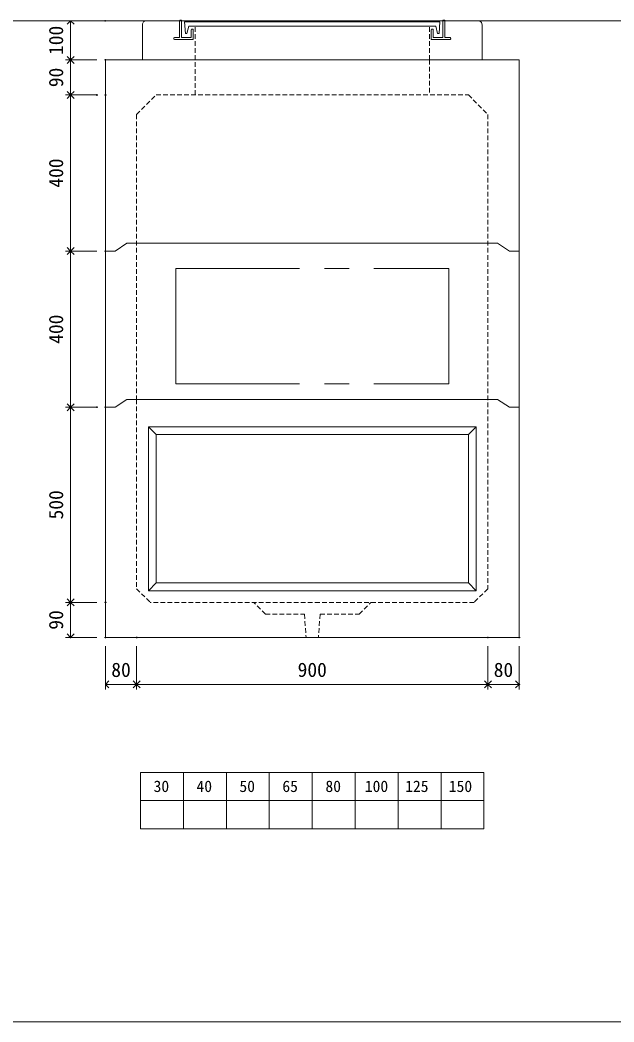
# Model space of a CAD drawing. Units: millimetres, scale not verified. Extents: x -4890 to 4890, y -2331 to 2331.
# Drawn here: x 1846 to 3368, y -1944 to 623 of the extents above; entities that cross this region are included whole.
import ezdxf
from ezdxf.enums import TextEntityAlignment as Align

# ---------------------------------------------------------------- set-up
doc = ezdxf.new("R2010")
doc.units = ezdxf.units.MM
doc.header["$LTSCALE"] = 10
doc.header["$PDMODE"] = 32
doc.header["$PDSIZE"] = 2
doc.linetypes.add('DASHED1', pattern=[1.8, 1.2, -0.6])
doc.linetypes.add('USER2', pattern=[50.8, 31.75, -6.35, 6.35, -6.35])
doc.layers.add('0-1_Defpoints', color=7, linetype='Continuous')
for name, color, linetype, lineweight in [('0-2_waku', 7, 'Continuous', 18), ('0-3_gaikei', 7, 'Continuous', 18), ('0-4_kakure', 7, 'DASHED1', 5), ('0-5_sunpou', 7, 'Continuous', 5), ('0-9_uchigawa', 6, 'Continuous', 18), ('0-B_futa', 3, 'Continuous', 18), ('0-C_GL', 4, 'Continuous', 18), ('0-E_文字１', 7, 'Continuous', 18), ('1-3_uchigawa2', 6, 'USER2', 18)]:
    doc.layers.add(name, color=color, linetype=linetype, lineweight=lineweight)
doc.styles.add('ＭＳ ゴシック', font='')
doc.styles.get('ＭＳ ゴシック').set_extended_font_data('MS Gothic')

# ---------------------------------------------------------------- blocks, each defined once
blk = doc.blocks.new('_Open90')
at = {"layer": '0-5_sunpou'}
blk.add_line((0, 0), (-1, 0), dxfattribs=at)
blk.add_lwpolyline([(-0.5, 0.5), (0, 0), (-0.5, -0.5)], dxfattribs=at)
blk = doc.blocks.new('D89')
at = {"layer": '0-1_Defpoints'}
for p in [(3512.32, 1804.36), (3423, 1304.36), (3512.32, 1304.36)]:
    blk.add_point(p, dxfattribs=at)
at = {"layer": '0-5_sunpou'}
for p, q in [((3490.32, 1804.36), (3410, 1804.36)), ((3423, 1786.36), (3423, 1322.36)), ((3490.32, 1304.36), (3410, 1304.36))]:
    blk.add_line(p, q, dxfattribs=at)
at = {"layer": '0-5_sunpou', "xscale": 18, "yscale": 18}
for p, rotation in [((3423, 1804.36), 90), ((3423, 1304.36), 270)]:
    blk.add_blockref('_Open90', p, dxfattribs=dict(at, rotation=rotation))
at = {"layer": '0-5_sunpou', "style": 'ＭＳ ゴシック'}
blk.add_text('500', height=36.66, rotation=90, dxfattribs=at).set_placement((3415, 1516.86), align=Align.BOTTOM_LEFT)
blk = doc.blocks.new('D90')
at = {"layer": '0-1_Defpoints'}
for p in [(3512.32, 1304.36), (3423, 1214.36), (3512.32, 1214.36)]:
    blk.add_point(p, dxfattribs=at)
at = {"layer": '0-5_sunpou'}
for p, q in [((3490.32, 1304.36), (3410, 1304.36)), ((3423, 1286.36), (3423, 1232.36)), ((3490.32, 1214.36), (3410, 1214.36))]:
    blk.add_line(p, q, dxfattribs=at)
at = {"layer": '0-5_sunpou', "xscale": 18, "yscale": 18}
for p, rotation in [((3423, 1304.36), 90), ((3423, 1214.36), 270)]:
    blk.add_blockref('_Open90', p, dxfattribs=dict(at, rotation=rotation))
at = {"layer": '0-5_sunpou', "style": 'ＭＳ ゴシック'}
blk.add_text('90', height=36.66, rotation=90, dxfattribs=at).set_placement((3415, 1234.36), align=Align.BOTTOM_LEFT)
blk = doc.blocks.new('D91')
at = {"layer": '0-1_Defpoints'}
for p in [(3512.32, 1214.36), (3592.32, 1214.36), (3592.32, 1094.33)]:
    blk.add_point(p, dxfattribs=at)
at = {"layer": '0-5_sunpou'}
for p, q in [((3512.32, 1192.36), (3512.32, 1081.33)), ((3592.32, 1192.36), (3592.32, 1081.33)), ((3530.32, 1094.33), (3574.32, 1094.33))]:
    blk.add_line(p, q, dxfattribs=at)
at = {"layer": '0-5_sunpou', "xscale": 18, "yscale": 18, "rotation": 180}
blk.add_blockref('_Open90', (3512.32, 1094.33), dxfattribs=at)
at = {"layer": '0-5_sunpou', "xscale": 18, "yscale": 18}
blk.add_blockref('_Open90', (3592.32, 1094.33), dxfattribs=at)
at = {"layer": '0-5_sunpou', "style": 'ＭＳ ゴシック'}
blk.add_text('80', height=36.66, dxfattribs=at).set_placement((3527.32, 1102.33), align=Align.BOTTOM_LEFT)
blk = doc.blocks.new('D92')
at = {"layer": '0-1_Defpoints'}
for p in [(3592.32, 1214.36), (4492.32, 1214.36), (4492.32, 1094.33)]:
    blk.add_point(p, dxfattribs=at)
at = {"layer": '0-5_sunpou'}
for p, q in [((3592.32, 1192.36), (3592.32, 1081.33)), ((4492.32, 1192.36), (4492.32, 1081.33)), ((3610.32, 1094.33), (4474.32, 1094.33))]:
    blk.add_line(p, q, dxfattribs=at)
at = {"layer": '0-5_sunpou', "xscale": 18, "yscale": 18, "rotation": 180}
blk.add_blockref('_Open90', (3592.32, 1094.33), dxfattribs=at)
at = {"layer": '0-5_sunpou', "xscale": 18, "yscale": 18}
blk.add_blockref('_Open90', (4492.32, 1094.33), dxfattribs=at)
at = {"layer": '0-5_sunpou', "style": 'ＭＳ ゴシック'}
blk.add_text('900', height=36.66, dxfattribs=at).set_placement((4004.82, 1102.33), align=Align.BOTTOM_LEFT)
blk = doc.blocks.new('D93')
at = {"layer": '0-1_Defpoints'}
for p in [(4492.32, 1214.36), (4572.32, 1214.36), (4572.32, 1094.33)]:
    blk.add_point(p, dxfattribs=at)
at = {"layer": '0-5_sunpou'}
for p, q in [((4492.32, 1192.36), (4492.32, 1081.33)), ((4572.32, 1192.36), (4572.32, 1081.33)), ((4510.32, 1094.33), (4554.32, 1094.33))]:
    blk.add_line(p, q, dxfattribs=at)
at = {"layer": '0-5_sunpou', "xscale": 18, "yscale": 18, "rotation": 180}
blk.add_blockref('_Open90', (4492.32, 1094.33), dxfattribs=at)
at = {"layer": '0-5_sunpou', "xscale": 18, "yscale": 18}
blk.add_blockref('_Open90', (4572.32, 1094.33), dxfattribs=at)
at = {"layer": '0-5_sunpou', "style": 'ＭＳ ゴシック'}
blk.add_text('80', height=36.66, dxfattribs=at).set_placement((4507.32, 1102.33), align=Align.BOTTOM_LEFT)
blk = doc.blocks.new('D94')
at = {"layer": '0-1_Defpoints'}
for p in [(3511.54, 2794.36), (3423, 2694.36), (3512.32, 2694.36)]:
    blk.add_point(p, dxfattribs=at)
at = {"layer": '0-5_sunpou'}
for p, q in [((3489.54, 2794.36), (3410, 2794.36)), ((3423, 2776.36), (3423, 2712.36)), ((3490.32, 2694.36), (3410, 2694.36))]:
    blk.add_line(p, q, dxfattribs=at)
at = {"layer": '0-5_sunpou', "xscale": 18, "yscale": 18}
for p, rotation in [((3423, 2794.36), 90), ((3423, 2694.36), 270)]:
    blk.add_blockref('_Open90', p, dxfattribs=dict(at, rotation=rotation))
at = {"layer": '0-5_sunpou', "style": 'ＭＳ ゴシック'}
blk.add_text('100', height=36.66, rotation=90, dxfattribs=at).set_placement((3415, 2706.86), align=Align.BOTTOM_LEFT)
blk = doc.blocks.new('D95')
at = {"layer": '0-1_Defpoints'}
for p in [(3512.32, 2694.36), (3423, 2604.36), (3512.32, 2604.36)]:
    blk.add_point(p, dxfattribs=at)
at = {"layer": '0-5_sunpou'}
for p, q in [((3490.32, 2694.36), (3410, 2694.36)), ((3423, 2676.36), (3423, 2622.36)), ((3490.32, 2604.36), (3410, 2604.36))]:
    blk.add_line(p, q, dxfattribs=at)
at = {"layer": '0-5_sunpou', "xscale": 18, "yscale": 18}
for p, rotation in [((3423, 2694.36), 90), ((3423, 2604.36), 270)]:
    blk.add_blockref('_Open90', p, dxfattribs=dict(at, rotation=rotation))
at = {"layer": '0-5_sunpou', "style": 'ＭＳ ゴシック'}
blk.add_text('90', height=36.66, rotation=90, dxfattribs=at).set_placement((3415, 2624.36), align=Align.BOTTOM_LEFT)
blk = doc.blocks.new('D96')
at = {"layer": '0-1_Defpoints'}
for p in [(3490.32, 2604.36), (3423, 2204.36), (3512.32, 2204.36)]:
    blk.add_point(p, dxfattribs=at)
at = {"layer": '0-5_sunpou'}
for p, q in [((3468.32, 2604.36), (3410, 2604.36)), ((3423, 2586.36), (3423, 2222.36)), ((3490.32, 2204.36), (3410, 2204.36))]:
    blk.add_line(p, q, dxfattribs=at)
at = {"layer": '0-5_sunpou', "xscale": 18, "yscale": 18}
for p, rotation in [((3423, 2604.36), 90), ((3423, 2204.36), 270)]:
    blk.add_blockref('_Open90', p, dxfattribs=dict(at, rotation=rotation))
at = {"layer": '0-5_sunpou', "style": 'ＭＳ ゴシック'}
blk.add_text('400', height=36.66, rotation=90, dxfattribs=at).set_placement((3415, 2366.86), align=Align.BOTTOM_LEFT)
blk = doc.blocks.new('D97')
at = {"layer": '0-1_Defpoints'}
for p in [(3512.32, 2204.36), (3423, 1804.36), (3490.32, 1804.36)]:
    blk.add_point(p, dxfattribs=at)
at = {"layer": '0-5_sunpou'}
for p, q in [((3490.32, 2204.36), (3410, 2204.36)), ((3423, 2186.36), (3423, 1822.36)), ((3468.32, 1804.36), (3410, 1804.36))]:
    blk.add_line(p, q, dxfattribs=at)
at = {"layer": '0-5_sunpou', "xscale": 18, "yscale": 18}
for p, rotation in [((3423, 2204.36), 90), ((3423, 1804.36), 270)]:
    blk.add_blockref('_Open90', p, dxfattribs=dict(at, rotation=rotation))
at = {"layer": '0-5_sunpou', "style": 'ＭＳ ゴシック'}
blk.add_text('400', height=36.66, rotation=90, dxfattribs=at).set_placement((3415, 1966.86), align=Align.BOTTOM_LEFT)

msp = doc.modelspace()

# ---------------------------------------------------------------- linework, layer by layer
at = {"layer": '0-2_waku'}
for p, q in [((2154.94, -1304.74), (2154.94, -1448.74)), ((2154.94, -1304.74), (2154.94, -1448.74)), ((2154.94, -1304.74), (2154.94, -1448.74)), ((2154.94, -1304.74), (2154.94, -1448.74)), ((2154.94, -1304.74), (3034.94, -1304.74)), ((2264.94, -1304.74), (2264.94, -1448.74)), ((2374.94, -1304.74), (2374.94, -1448.74)), ((2374.94, -1304.74), (2374.94, -1448.74)), ((2484.94, -1304.74), (2484.94, -1448.74)), ((2594.94, -1304.74), (2594.94, -1448.74)), ((2704.94, -1304.74), (2704.94, -1448.74)), ((2814.94, -1304.74), (2814.94, -1448.74)), ((2924.94, -1304.74), (2924.94, -1448.74)), ((3034.94, -1304.74), (3034.94, -1448.74)), ((2154.94, -1376.74), (3034.94, -1376.74)), ((2154.94, -1448.74), (3034.94, -1448.74)), ((-1230.06, -1943.74), (4889.94, -1943.74)), ((-1230.06, -1943.74), (4889.94, -1943.74))]:
    msp.add_line(p, q, dxfattribs=at)
at = {"layer": '0-3_gaikei'}
for p, q in [((2169.94, 621.26), (2254.94, 621.26)), ((2934.94, 621.26), (3019.94, 621.26)), ((2159.94, 521.26), (2159.94, 611.26)), ((3029.94, 521.26), (3029.94, 611.26)), ((2064.94, 521.26), (3124.94, 521.26)), ((2064.94, -958.74), (2064.94, 521.26)), ((2159.94, 521.26), (2269.94, 521.26)), ((2194.94, 521.26), (2994.94, 521.26)), ((3029.94, 521.26), (2919.94, 521.26)), ((3124.94, 521.26), (3124.94, -958.74)), ((2089.94, 31.26), (2064.94, 31.26)), ((2089.94, 31.26), (2119.94, 51.26)), ((2119.94, 51.26), (3069.94, 51.26)), ((3069.94, 51.26), (3099.94, 31.26)), ((3099.94, 31.26), (3124.94, 31.26)), ((2089.94, -368.74), (2119.94, -348.74)), ((2119.94, -348.74), (3069.94, -348.74)), ((3069.94, -348.74), (3099.94, -368.74)), ((2089.94, -368.74), (2064.94, -368.74)), ((3099.94, -368.74), (3124.94, -368.74)), ((3124.94, -958.74), (2064.94, -958.74))]:
    msp.add_line(p, q, dxfattribs=at)
for centre, radius, start, end in [((2169.36, 611.84), 9.44, 86.47383, 183.52617), ((3020.27, 611.59), 9.68, 358.04251, 91.95749)]:
    msp.add_arc(centre, radius, start, end, dxfattribs=at)
at = {"layer": '0-4_kakure'}
for p, q in [((2294.94, 521.26), (2294.94, 607.76)), ((2894.94, 521.26), (2894.94, 607.76)), ((2294.94, 431.26), (2294.94, 521.26)), ((2894.94, 521.26), (2894.94, 431.26)), ((2144.94, 381.26), (2194.94, 431.26)), ((2194.94, 431.26), (2994.94, 431.26)), ((2994.94, 431.26), (3044.94, 381.26)), ((2144.94, 381.26), (2144.94, -348.74)), ((3044.94, 381.26), (3044.94, -833.74)), ((2144.94, -348.74), (2144.94, -833.74)), ((2144.94, -833.74), (2179.94, -868.74)), ((3044.94, -833.74), (3009.94, -868.74)), ((3009.94, -868.74), (2179.94, -868.74)), ((2474.94, -898.74), (2444.94, -868.74)), ((2714.94, -898.74), (2744.94, -868.74)), ((2474.94, -898.74), (2574.94, -898.74)), ((2574.94, -898.74), (2578.94, -958.74)), ((2614.94, -898.74), (2610.94, -958.74)), ((2614.94, -898.74), (2714.94, -898.74))]:
    msp.add_line(p, q, dxfattribs=at)
at = {"layer": '0-9_uchigawa'}
for p, q in [((2174.94, -418.74), (2174.94, -838.74)), ((2174.94, -418.74), (2594.94, -418.74)), ((2174.94, -418.74), (2194.94, -438.74)), ((2594.94, -418.74), (3014.94, -418.74)), ((2594.94, -418.74), (3014.94, -418.74)), ((3014.94, -418.74), (2994.94, -438.74)), ((3014.94, -418.74), (3014.94, -838.74)), ((2194.94, -438.74), (2194.94, -818.74)), ((2194.94, -438.74), (2594.94, -438.74)), ((2194.94, -438.74), (2594.94, -438.74)), ((2594.94, -438.74), (2994.94, -438.74)), ((2994.94, -438.74), (2994.94, -818.74)), ((2194.94, -818.74), (2174.94, -838.74)), ((2194.94, -818.74), (2594.94, -818.74)), ((2594.94, -818.74), (2994.94, -818.74)), ((2994.94, -818.74), (3014.94, -838.74)), ((2174.94, -838.74), (2594.94, -838.74)), ((2594.94, -838.74), (3014.94, -838.74))]:
    msp.add_line(p, q, dxfattribs=at)
at = {"layer": '0-B_futa'}
for p, q in [((2254.94, 621.26), (2254.94, 578.26)), ((2256.94, 623.26), (2259.94, 623.26)), ((2259.94, 623.26), (2259.94, 578.26)), ((2267.75, 618.76), (2922.08, 618.76)), ((2267.75, 618.76), (2270.24, 588.76)), ((2922.08, 618.76), (2919.83, 588.76)), ((2929.94, 623.26), (2929.94, 578.26)), ((2929.94, 623.26), (2932.94, 623.26)), ((2934.94, 621.26), (2934.94, 578.26)), ((2278.27, 607.76), (2273.95, 588.76)), ((2278.27, 607.76), (2911.61, 607.76)), ((2284.94, 598.26), (2284.94, 578.26)), ((2286.94, 600.26), (2287.94, 600.26)), ((2289.94, 598.26), (2289.94, 573.26)), ((2899.94, 598.26), (2899.94, 573.26)), ((2902.94, 600.26), (2901.94, 600.26)), ((2904.94, 598.26), (2904.94, 578.26)), ((2911.61, 607.76), (2915.93, 588.76)), ((2239.94, 576.26), (2239.94, 575.26)), ((2241.94, 578.26), (2254.94, 578.26)), ((2289.94, 573.26), (2241.94, 573.26)), ((2259.94, 578.26), (2284.94, 578.26)), ((2270.24, 588.76), (2273.95, 588.76)), ((2899.94, 573.26), (2947.94, 573.26)), ((2929.94, 578.26), (2904.94, 578.26)), ((2919.83, 588.76), (2915.93, 588.76)), ((2947.94, 578.26), (2934.94, 578.26)), ((2949.94, 576.26), (2949.94, 575.26))]:
    msp.add_line(p, q, dxfattribs=at)
for centre, start, end in [((2256.94, 621.26), 90, 180), ((2932.94, 621.26), 0, 90), ((2286.94, 598.26), 90, 180), ((2287.94, 598.26), 0, 90), ((2901.94, 598.26), 90, 180), ((2902.94, 598.26), 0, 90), ((2241.94, 576.26), 90, 180), ((2241.94, 575.26), 180, 270), ((2947.94, 576.26), 0, 90), ((2947.94, 575.26), 270, 0)]:
    msp.add_arc(centre, 2, start, end, dxfattribs=at)
at = {"layer": '0-C_GL'}
msp.add_line((-1230.06, 621.26), (4889.94, 621.26), dxfattribs=at)
msp.add_line((-1230.06, 621.26), (4889.94, 621.26), dxfattribs=at)
at = {"layer": '1-3_uchigawa2'}
for p, q in [((2244.94, -13.74), (2244.94, -308.74)), ((2244.94, -13.74), (2944.94, -13.74)), ((2944.94, -13.74), (2944.94, -308.74)), ((2244.94, -308.74), (2944.94, -308.74))]:
    msp.add_line(p, q, dxfattribs=at)

# ---------------------------------------------------------------- block references
at = {"layer": '0-5_sunpou'}
for name in ['D94', 'D95', 'D96', 'D97', 'D89', 'D90', 'D91', 'D92', 'D93']:
    msp.add_blockref(name, (-1447.37, -2173.1), dxfattribs=at)

# ---------------------------------------------------------------- texts
at = {"layer": '0-E_文字１', "style": 'ＭＳ ゴシック'}
for s, p in [('30', (2188.31, -1363.38)), ('40', (2298.31, -1363.38)), ('50', (2408.31, -1363.38)), ('65', (2518.31, -1363.38)), ('80', (2628.72, -1363.38)), ('100', (2729.6, -1363.38)), ('125', (2832.98, -1363.38)), ('150', (2944.75, -1363.38))]:
    msp.add_text(s, height=29.33, dxfattribs=at).set_placement(p, align=Align.BOTTOM_LEFT)

doc.saveas('drawing.dxf')
